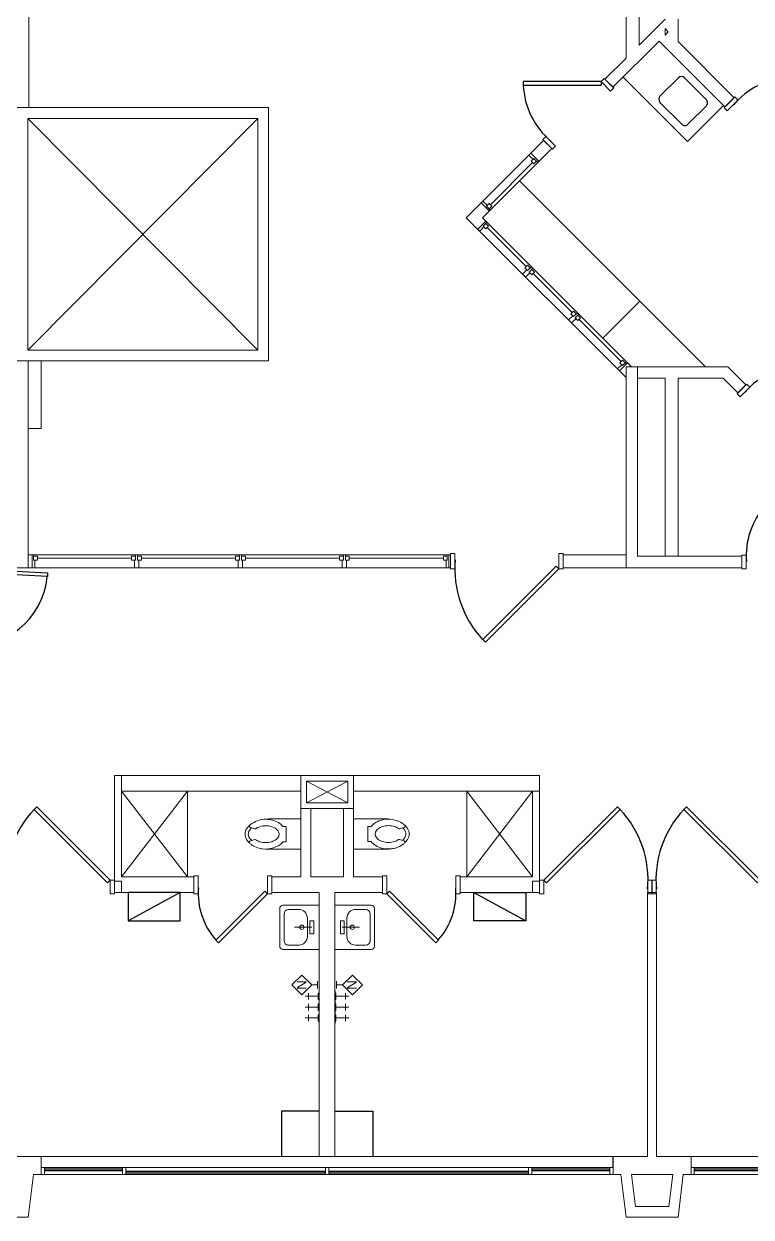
# Model space of a CAD drawing. Header units: inches. Extents: x -3174 to 3292, y 161 to 3697.
# Drawn here: x 882 to 1217, y 2770 to 3321 of the extents above; entities that cross this region are included whole.
import ezdxf

# ---------------------------------------------------------------- set-up
doc = ezdxf.new("R2010")
doc.units = ezdxf.units.IN
doc.header["$LTSCALE"] = 96
doc.header["$MEASUREMENT"] = 0
doc.layers.get('0').update_dxf_attribs({"linetype": 'CONTINUOUS'})
for name, color, linetype, lineweight in [('A-ANNO-NOTE', 2, 'CONTINUOUS', 18), ('A-DETL', 5, 'CONTINUOUS', 18), ('A-DETL-GENF', 3, 'CONTINUOUS', 18), ('A-GENM', 6, 'CONTINUOUS', 18), ('A-GLAZ-CWMG', 3, 'CONTINUOUS', 18), ('A-GLAZ-FRAM', 6, 'CONTINUOUS', 30), ('A-GLAZ-GLAS', 6, 'CONTINUOUS', 30), ('I-WALL', 2, 'CONTINUOUS', 18), ('P-SANR-FIXT', 6, 'CONTINUOUS', 18)]:
    doc.layers.add(name, color=color, linetype=linetype, lineweight=lineweight)
for name, color, linetype in [('A-DOOR', 2, 'CONTINUOUS'), ('A-FLOR-CASE', 3, 'CONTINUOUS'), ('A-GLAZ', 2, 'CONTINUOUS')]:
    doc.layers.add(name, color=color, linetype=linetype)
doc.styles.add('Arial_1', font='arial.ttf', dxfattribs={"height": 4.425898})

# ---------------------------------------------------------------- blocks, each defined once
blk = doc.blocks.new('generic door-single - 48_ x 84_-3285713-258679-fp05')
at = {"layer": 'A-DETL-GENF', "color": 253}
for p, q in [((-29.25, -5.69), (-29.25, 0.56)), ((-29.25, 0.56), (-27.25, 0.56)), ((-27.25, 0.56), (-27.25, -5.69)), ((20.75, -5.69), (20.75, 0.56)), ((20.75, 0.56), (22.75, 0.56)), ((22.75, 0.56), (22.75, -5.69)), ((-27.25, -5.69), (-29.25, -5.69)), ((22.75, -5.69), (20.75, -5.69))]:
    blk.add_line(p, q, dxfattribs=at)
at = {"layer": 'A-DOOR', "color": 253}
for p, q in [((-13.19, 34.5), (-14.43, 33.27)), ((-14.43, 33.27), (19.51, -0.67)), ((20.75, 0.56), (-13.19, 34.5)), ((20.75, 0.56), (19.51, -0.67))]:
    blk.add_line(p, q, dxfattribs=at)
blk.add_arc((20.75, 0.56), 48.05, 137.0874, 185, dxfattribs=at)
blk = doc.blocks.new('generic door-single - 36_ x 84_-3609838-258679-fp05')
at = {"layer": 'A-DETL-GENF', "color": 253}
for p, q in [((-21.25, 5.69), (-23.25, 5.69)), ((-23.25, 5.69), (-23.25, -0.56)), ((-21.25, -0.56), (-21.25, 5.69)), ((16.75, 5.69), (14.75, 5.69)), ((14.75, 5.69), (14.75, -0.56)), ((16.75, -0.56), (16.75, 5.69)), ((-23.25, -0.56), (-21.25, -0.56)), ((14.75, -0.56), (16.75, -0.56))]:
    blk.add_line(p, q, dxfattribs=at)
at = {"layer": 'A-DOOR', "color": 253}
for p, q in [((14.75, -0.56), (14.66, -2.31)), ((50.61, -4.19), (14.66, -2.31)), ((14.75, -0.56), (50.7, -2.45)), ((50.7, -2.45), (50.61, -4.19))]:
    blk.add_line(p, q, dxfattribs=at)
blk.add_arc((14.75, -0.56), 36, 175, 354.2137, dxfattribs=at)
blk = doc.blocks.new('generic door-single - 48_ x 84_-1536796-258679-fp05')
at = {"layer": 'A-DETL-GENF', "color": 253}
for p, q in [((-27.25, 6.06), (-29.25, 6.06)), ((-29.25, 6.06), (-29.25, -0.94)), ((-27.25, -0.94), (-27.25, 6.06)), ((22.75, 6.06), (20.75, 6.06)), ((20.75, 6.06), (20.75, -0.94)), ((22.75, -0.94), (22.75, 6.06)), ((-29.25, -0.94), (-27.25, -0.94)), ((20.75, -0.94), (22.75, -0.94))]:
    blk.add_line(p, q, dxfattribs=at)
at = {"layer": 'A-DOOR', "color": 253}
for p, q in [((-14.43, -33.64), (19.51, 0.3)), ((20.75, -0.94), (19.51, 0.3)), ((20.75, -0.94), (-13.19, -34.88)), ((-13.19, -34.88), (-14.43, -33.64))]:
    blk.add_line(p, q, dxfattribs=at)
blk.add_arc((20.75, -0.94), 48.05, 175, 222.9126, dxfattribs=at)
blk = doc.blocks.new('generic door-single - 36_ x 84_-1548897-258679-fp05')
at = {"layer": 'A-DETL-GENF', "color": 253}
for p, q in [((-23.25, -5.69), (-23.25, 0.56)), ((-23.25, 0.56), (-21.25, 0.56)), ((-21.25, 0.56), (-21.25, -5.69)), ((14.75, -5.69), (14.75, 0.56)), ((14.75, 0.56), (16.75, 0.56)), ((16.75, 0.56), (16.75, -5.69)), ((-21.25, -5.69), (-23.25, -5.69)), ((16.75, -5.69), (14.75, -5.69))]:
    blk.add_line(p, q, dxfattribs=at)
at = {"layer": 'A-DOOR', "color": 253}
for p, q in [((-10.71, 26.02), (-11.94, 24.78)), ((-11.94, 24.78), (13.51, -0.67)), ((14.75, 0.56), (-10.71, 26.02)), ((14.75, 0.56), (13.51, -0.67))]:
    blk.add_line(p, q, dxfattribs=at)
blk.add_arc((14.75, 0.56), 36, 137.7863, 185, dxfattribs=at)
blk = doc.blocks.new('generic door-single - 36_ x 84_-905272-258679-fp05')
at = {"layer": 'A-DETL-GENF', "color": 253}
for p, q in [((-23.25, -6.06), (-23.25, 0.94)), ((-23.25, 0.94), (-21.25, 0.94)), ((-21.25, 0.94), (-21.25, -6.06)), ((14.75, -6.06), (14.75, 0.94)), ((14.75, 0.94), (16.75, 0.94)), ((16.75, 0.94), (16.75, -6.06)), ((-21.25, -6.06), (-23.25, -6.06)), ((16.75, -6.06), (14.75, -6.06))]:
    blk.add_line(p, q, dxfattribs=at)
at = {"layer": 'A-DOOR', "color": 253}
for p, q in [((-10.71, 26.39), (-11.94, 25.16)), ((-11.94, 25.16), (13.51, -0.3)), ((14.75, 0.94), (-10.71, 26.39)), ((14.75, 0.94), (13.51, -0.3))]:
    blk.add_line(p, q, dxfattribs=at)
blk.add_arc((14.75, 0.94), 36, 137.7863, 185, dxfattribs=at)
blk = doc.blocks.new('lab-case-counter-straight - 24_D x 34_H-778061-258679-fp05')
at = {"layer": 'A-FLOR-CASE', "color": 253}
for p, q in [((-3.51, -17.98), (-3.51, 5.52)), ((-25.21, 1.81), (-10.92, 1.81)), ((-27.21, -12.19), (-27.21, -0.19)), ((-8.92, -0.19), (-8.92, -12.19)), ((-10.92, -14.19), (-25.21, -14.19)), ((-45.51, -17.98), (-21.51, -17.98)), ((-27.51, -17.98), (-3.51, -17.98)), ((-21.51, -17.98), (-27.51, -17.98))]:
    blk.add_line(p, q, dxfattribs=at)
for centre, start, end in [((-25.21, -0.19), 90, 180), ((-10.92, -0.19), 360, 90), ((-25.21, -12.19), 180, 270), ((-10.92, -12.19), 270, 0)]:
    blk.add_arc(centre, 2, start, end, dxfattribs=at)
blk = doc.blocks.new('Eg_counter_2D - counter-778198-258679-fp05')
at = {"layer": 'A-GENM', "color": 253}
for p, q in [((0, 0), (-78.69, 0)), ((0, -24.14), (0, 0))]:
    blk.add_line(p, q, dxfattribs=at)
blk = doc.blocks.new('Instance - Fixed - 24_ x 48_-780778-258679-fp05')
at = {"layer": 'A-GLAZ-FRAM', "color": 253, "lineweight": 18}
for p, q in [((-25.75, 3), (-25, 3)), ((-25, 0.5), (-25, 3)), ((-25, 2.25), (-25, 0.5)), ((-25, 2.25), (-23.25, 2.25)), ((-25, 0.5), (-23.25, 0.5)), ((-25, 0.5), (-24.5, 0.5)), ((-24.5, -3), (-24.5, 0.5)), ((-23.25, 2.25), (-23.25, 0.5)), ((20.25, 2.25), (20.25, 0.5)), ((22, 2.25), (20.25, 2.25)), ((22, 0.5), (20.25, 0.5)), ((21.5, 0.5), (22, 0.5)), ((21.5, 0.5), (21.5, -3)), ((22, 0.5), (22, 3)), ((22.75, 3), (22, 3)), ((22, 2.25), (22, 0.5)), ((-24.5, -3), (-25.75, -3)), ((21.5, -3), (22.75, -3))]:
    blk.add_line(p, q, dxfattribs=at)
at = {"layer": 'A-GLAZ-GLAS', "color": 253, "lineweight": 18}
blk.add_line((-23.25, 1.375), (20.25, 1.375), dxfattribs=at)
blk = doc.blocks.new('Instance - Fixed - 24_ x 48_-780860-258679-fp05')
at = {"layer": 'A-GLAZ-FRAM', "color": 253, "lineweight": 18}
for p, q in [((-17.74, 2.62), (-16.99, 2.62)), ((-16.99, 0.13), (-16.99, 2.62)), ((-16.99, 1.87), (-16.99, 0.13)), ((-16.99, 1.87), (-15.24, 1.87)), ((-16.99, 0.13), (-15.24, 0.13)), ((-16.99, 0.13), (-16.49, 0.13)), ((-16.49, -2.63), (-16.49, 0.13)), ((-15.24, 1.87), (-15.24, 0.13)), ((12.24, 1.87), (12.24, 0.13)), ((13.99, 1.87), (12.24, 1.87)), ((13.99, 0.13), (12.24, 0.13)), ((13.49, 0.13), (13.99, 0.13)), ((13.49, 0.13), (13.49, -2.63)), ((13.99, 0.13), (13.99, 2.62)), ((14.74, 2.62), (13.99, 2.62)), ((13.99, 1.87), (13.99, 0.13)), ((-16.49, -2.63), (-17.74, -2.63)), ((13.49, -2.63), (14.74, -2.63))]:
    blk.add_line(p, q, dxfattribs=at)
at = {"layer": 'A-GLAZ-GLAS', "color": 253, "lineweight": 18}
blk.add_line((-15.24, 1), (12.24, 1), dxfattribs=at)
blk = doc.blocks.new('Instance - Fixed - 24_ x 48_-780991-258679-fp05')
at = {"layer": 'A-GLAZ-FRAM', "color": 253, "lineweight": 18}
for p, q in [((-16.76, 2.62), (-16.01, 2.62)), ((-16.01, 0.13), (-16.01, 2.62)), ((-16.01, 1.87), (-16.01, 0.13)), ((-16.01, 1.87), (-14.26, 1.87)), ((-16.01, 0.13), (-14.26, 0.13)), ((-16.01, 0.13), (-15.51, 0.13)), ((-15.51, -2.63), (-15.51, 0.13)), ((-14.26, 1.87), (-14.26, 0.13)), ((11.26, 1.87), (11.26, 0.13)), ((13.01, 1.87), (11.26, 1.87)), ((13.01, 0.13), (11.26, 0.13)), ((12.51, 0.13), (13.01, 0.13)), ((12.51, 0.13), (12.51, -2.63)), ((13.01, 0.13), (13.01, 2.62)), ((13.76, 2.62), (13.01, 2.62)), ((13.01, 1.87), (13.01, 0.13)), ((-15.51, -2.63), (-16.76, -2.63)), ((12.51, -2.63), (13.76, -2.63))]:
    blk.add_line(p, q, dxfattribs=at)
at = {"layer": 'A-GLAZ-GLAS', "color": 253, "lineweight": 18}
blk.add_line((-14.26, 1), (11.26, 1), dxfattribs=at)
blk = doc.blocks.new('Instance - Fixed - 24_ x 48_-781061-258679-fp05')
at = {"layer": 'A-GLAZ-FRAM', "color": 253, "lineweight": 18}
for p, q in [((-17.77, 2.62), (-17.02, 2.62)), ((-17.02, 0.13), (-17.02, 2.62)), ((-17.02, 1.87), (-17.02, 0.13)), ((-17.02, 1.87), (-15.27, 1.87)), ((-17.02, 0.13), (-15.27, 0.13)), ((-17.02, 0.13), (-16.52, 0.13)), ((-16.52, -2.63), (-16.52, 0.13)), ((-15.27, 1.87), (-15.27, 0.13)), ((12.27, 1.87), (12.27, 0.13)), ((14.02, 1.87), (12.27, 1.87)), ((14.02, 0.13), (12.27, 0.13)), ((13.52, 0.13), (14.02, 0.13)), ((13.52, 0.13), (13.52, -2.63)), ((14.02, 0.13), (14.02, 2.62)), ((14.77, 2.62), (14.02, 2.62)), ((14.02, 1.87), (14.02, 0.13)), ((-16.52, -2.63), (-17.77, -2.63)), ((13.52, -2.63), (14.77, -2.63))]:
    blk.add_line(p, q, dxfattribs=at)
at = {"layer": 'A-GLAZ-GLAS', "color": 253, "lineweight": 18}
blk.add_line((-15.27, 1), (12.27, 1), dxfattribs=at)
blk = doc.blocks.new('generic door-single - 32_ x 84_-1536664-258679-fp05')
at = {"layer": 'A-DETL-GENF', "color": 253}
for p, q in [((-19.25, 6.69), (-21.25, 6.69)), ((-21.25, 6.69), (-21.25, -1.56)), ((-19.25, -1.56), (-19.25, 6.69)), ((14.75, 6.69), (12.75, 6.69)), ((12.75, 6.69), (12.75, -1.56)), ((14.75, -1.56), (14.75, 6.69)), ((-21.25, -1.56), (-19.25, -1.56)), ((12.75, -1.56), (14.75, -1.56))]:
    blk.add_line(p, q, dxfattribs=at)
at = {"layer": 'A-DOOR', "color": 253}
for p, q in [((-11.11, -22.95), (11.51, -0.33)), ((12.75, -1.56), (-9.88, -24.19)), ((12.75, -1.56), (11.51, -0.33)), ((-9.88, -24.19), (-11.11, -22.95))]:
    blk.add_line(p, q, dxfattribs=at)
blk.add_arc((12.75, -1.56), 31.98, 175, 221.8636, dxfattribs=at)
blk = doc.blocks.new('Eg_toilet_2D - Eg_toilet_2D-3266673-258679-fp05')
at = {"layer": 'P-SANR-FIXT', "color": 253}
for p, q in [((16.5, 7), (0, 7)), ((8.26, 3.55), (6.71, 3.55)), ((6.71, 3.55), (6.71, -3.45)), ((21.3, 2.52), (23.5, 3.25)), ((6.71, -3.45), (8.26, -3.45)), ((23.53, -3.16), (21.3, -2.42)), ((0, -7), (14.87, -7))]:
    blk.add_line(p, q, dxfattribs=at)
for centre, radius, start, end in [((15.38, -2.75), 9.56, 107.1414, 126.6723), ((16.21, -5.44), 12.38, 83.4141, 107.1414), ((16.21, -5.44), 12.38, 72.8584, 83.4141), ((17.04, -2.75), 9.56, 53.3154, 72.8584), ((14.11, -1.04), 7.43, 126.6723, 141.8648), ((12.84, 0.05), 2.76, 143.419, 216.581), ((14.11, -1.04), 4.43, 126.6724, 141.8648), ((15.38, -2.75), 6.56, 107.1414, 126.6724), ((16.21, -5.44), 9.38, 90, 107.1414), ((16.21, -5.44), 9.38, 72.8586, 90), ((17.04, -2.75), 6.56, 54.4829, 72.8586), ((21.14, 3), 0.5, 234.4829, 288.2438), ((18.14, -1.93), 6.68, 32.7617, 47.2435), ((18.32, -1.04), 7.43, 43.4258, 53.3119), ((23.35, 3.73), 0.5, 288.2438, 43.4259), ((18.14, -1.93), 8.18, 32.7615, 46.6903), ((21.13, 0), 3.12, 360, 32.7617), ((21.13, 0), 3.12, 327.2384, 0), ((21.13, 0), 4.62, 360, 32.7615), ((21.13, 0), 4.62, 327.2383, 0), ((14.11, 1.14), 7.43, 218.1352, 233.3278), ((15.38, 2.85), 9.56, 233.3278, 252.8585), ((14.11, 1.14), 4.43, 218.1352, 233.3276), ((15.38, 2.85), 6.56, 233.3276, 252.8586), ((16.21, 5.54), 9.38, 252.8586, 270), ((16.21, 5.54), 9.38, 270, 287.1414), ((17.04, 2.85), 6.56, 287.1414, 305.5171), ((16.17, 4.99), 11.82, 284.9288, 302.7683), ((21.14, -2.9), 0.5, 71.7562, 125.5171), ((18.14, 1.93), 8.18, 302.7683, 327.2383), ((18.14, 1.93), 6.68, 313.6858, 327.2384), ((23.37, -3.63), 0.5, 314.3279, 71.7562), ((16.21, 5.54), 12.38, 252.8585, 278.2651), ((14.87, 9.84), 16.84, 270, 284.9288)]:
    blk.add_arc(centre, radius, start, end, dxfattribs=at)
blk = doc.blocks.new('Eg_shower_2D - Eg_shower_2D-1508660-258679-fp05')
at = {"layer": 'P-SANR-FIXT', "color": 253}
for p, q in [((-16, 20.32), (14.38, -19.31)), ((14.38, 20.32), (-16, -19.31)), ((14.38, -19.31), (14.38, 20.32))]:
    blk.add_line(p, q, dxfattribs=at)
blk = doc.blocks.new('generic door-single - 48_ x 84_-3285723-258679-fp05')
at = {"layer": 'A-DETL-GENF', "color": 253}
for p, q in [((-27.25, 5.69), (-29.25, 5.69)), ((-29.25, 5.69), (-29.25, -0.56)), ((-27.25, -0.56), (-27.25, 5.69)), ((22.75, 5.69), (20.75, 5.69)), ((20.75, 5.69), (20.75, -0.56)), ((22.75, -0.56), (22.75, 5.69)), ((-29.25, -0.56), (-27.25, -0.56)), ((20.75, -0.56), (22.75, -0.56))]:
    blk.add_line(p, q, dxfattribs=at)
at = {"layer": 'A-DOOR', "color": 253}
for p, q in [((-14.43, -33.27), (19.51, 0.67)), ((20.75, -0.56), (19.51, 0.67)), ((20.75, -0.56), (-13.19, -34.5)), ((-13.19, -34.5), (-14.43, -33.27))]:
    blk.add_line(p, q, dxfattribs=at)
blk.add_arc((20.75, -0.56), 48.05, 175, 222.9126, dxfattribs=at)
blk = doc.blocks.new('Eg_toilet_2D - Eg_toilet_2D-690829-258679-fp05')
at = {"layer": 'P-SANR-FIXT', "color": 253}
for p, q in [((0, 7), (14.87, 7)), ((6.71, 3.45), (8.26, 3.45)), ((6.71, -3.55), (6.71, 3.45)), ((23.53, 3.16), (21.3, 2.42)), ((8.26, -3.55), (6.71, -3.55)), ((21.3, -2.52), (23.5, -3.25)), ((16.5, -7), (0, -7))]:
    blk.add_line(p, q, dxfattribs=at)
for centre, radius, start, end in [((15.38, -2.85), 9.56, 107.1415, 126.6722), ((16.21, -5.54), 12.38, 81.7349, 107.1415), ((14.87, -9.84), 16.84, 75.0712, 90), ((16.17, -4.99), 11.82, 57.2317, 75.0712), ((14.11, -1.14), 7.43, 126.6722, 141.8648), ((12.84, -0.05), 2.76, 143.419, 216.581), ((14.11, -1.14), 4.43, 126.6724, 141.8648), ((15.38, -2.85), 6.56, 107.1414, 126.6724), ((16.21, -5.54), 9.38, 90, 107.1414), ((16.21, -5.54), 9.38, 72.8586, 90), ((17.04, -2.85), 6.56, 54.4829, 72.8586), ((21.14, 2.9), 0.5, 234.4829, 288.2438), ((18.14, -1.93), 8.18, 32.7617, 57.2317), ((18.14, -1.93), 6.68, 32.7616, 46.3142), ((23.37, 3.63), 0.5, 288.2438, 45.6721), ((21.13, 0), 3.12, 360, 32.7616), ((21.13, 0), 4.62, 360, 32.7617), ((21.13, 0), 4.62, 327.2385, 0), ((14.11, 1.04), 7.43, 218.1352, 233.3277), ((15.38, 2.75), 9.56, 233.3277, 252.8586), ((14.11, 1.04), 4.43, 218.1352, 233.3276), ((15.38, 2.75), 6.56, 233.3276, 252.8586), ((16.21, 5.44), 9.38, 252.8586, 270), ((16.21, 5.44), 9.38, 270, 287.1414), ((17.04, 2.75), 6.56, 287.1414, 305.5171), ((17.04, 2.75), 9.56, 287.1416, 306.6846), ((21.14, -3), 0.5, 71.7562, 125.5171), ((18.14, 1.93), 6.68, 312.7565, 327.2383), ((18.32, 1.04), 7.43, 306.6881, 316.5742), ((23.35, -3.73), 0.5, 316.5741, 71.7562), ((21.13, 0), 3.12, 327.2383, 0), ((18.14, 1.93), 8.18, 313.3097, 327.2385), ((16.21, 5.44), 12.38, 252.8586, 276.5859), ((16.21, 5.44), 12.38, 276.5859, 287.1416)]:
    blk.add_arc(centre, radius, start, end, dxfattribs=at)
blk = doc.blocks.new('Eg_shower_2D - Eg_shower_2D-1508689-258679-fp05')
at = {"layer": 'P-SANR-FIXT', "color": 253}
for p, q in [((-16, -20.32), (14.38, 19.31)), ((14.38, -20.32), (-16, 19.31)), ((14.38, 19.31), (14.38, -20.32))]:
    blk.add_line(p, q, dxfattribs=at)
blk = doc.blocks.new('generic door-single - 32_ x 84_-1536800-258679-fp05')
at = {"layer": 'A-DETL-GENF', "color": 253}
for p, q in [((-21.25, -6.69), (-21.25, 1.56)), ((-21.25, 1.56), (-19.25, 1.56)), ((-19.25, 1.56), (-19.25, -6.69)), ((12.75, -6.69), (12.75, 1.56)), ((12.75, 1.56), (14.75, 1.56)), ((14.75, 1.56), (14.75, -6.69)), ((-19.25, -6.69), (-21.25, -6.69)), ((14.75, -6.69), (12.75, -6.69))]:
    blk.add_line(p, q, dxfattribs=at)
at = {"layer": 'A-DOOR', "color": 253}
for p, q in [((-9.88, 24.19), (-11.11, 22.95)), ((-11.11, 22.95), (11.51, 0.33)), ((12.75, 1.56), (-9.88, 24.19)), ((12.75, 1.56), (11.51, 0.33))]:
    blk.add_line(p, q, dxfattribs=at)
blk.add_arc((12.75, 1.56), 31.98, 138.1364, 185, dxfattribs=at)
blk = doc.blocks.new('plumb-sink-wall hung - ADA - Standard depth-387426-258679-fp05')
at = {"layer": 'P-SANR-FIXT', "color": 253}
for p, q in [((-10.25, 12.75), (-10.25, -4)), ((-10.25, 12.75), (-10.25, 11.75)), ((10.25, -4), (10.25, 12.75)), ((10.25, 11.75), (10.25, 12.75)), ((-4.25, 7.25), (4.25, 7.25)), ((-3, 8.43), (-3, 10.24)), ((-3, 10.24), (3, 10.24)), ((3, 8.43), (-3, 8.43)), ((0, 9.37), (0, 1.37)), ((3, 10.24), (3, 8.43)), ((-8.25, 3.25), (-8.25, -1.5)), ((8.25, 3.25), (8.25, -1.69)), ((-8.75, -5.5), (8.75, -5.5)), ((-6.25, -3.5), (6.44, -3.5))]:
    blk.add_line(p, q, dxfattribs=at)
blk.add_circle((0, 4.75), 1, dxfattribs=at)
for centre, radius, start, end in [((-4.25, 3.25), 4, 90, 180), ((4.25, 3.25), 4, 360, 90), ((-8.75, -4), 1.5, 180, 270), ((-6.25, -1.5), 2, 180, 270), ((6.25, -1.5), 2, 270, 360), ((8.75, -4), 1.5, 270, 360)]:
    blk.add_arc(centre, radius, start, end, dxfattribs=at)
blk = doc.blocks.new('plumb-sink-wall hung - ADA - Standard depth-1244821-258679-fp05')
at = {"layer": 'P-SANR-FIXT', "color": 253}
for p, q in [((-10.25, -12.75), (-10.25, 4)), ((-8.75, 5.5), (8.75, 5.5)), ((-8.25, -3.25), (-8.25, 1.5)), ((-6.25, 3.5), (6.44, 3.5)), ((8.25, -3.25), (8.25, 1.69)), ((10.25, 4), (10.25, -12.75)), ((0, -9.37), (0, -1.37)), ((-4.25, -7.25), (4.25, -7.25)), ((3, -8.43), (-3, -8.43)), ((-3, -8.43), (-3, -10.24)), ((-3, -10.24), (3, -10.24)), ((3, -10.24), (3, -8.43)), ((-10.25, -12.75), (-10.25, -11.75)), ((10.25, -11.75), (10.25, -12.75))]:
    blk.add_line(p, q, dxfattribs=at)
blk.add_circle((0, -4.75), 1, dxfattribs=at)
for centre, radius, start, end in [((-8.75, 4), 1.5, 90, 180), ((-6.25, 1.5), 2, 90, 180), ((6.25, 1.5), 2, 0, 90), ((8.75, 4), 1.5, 0, 90), ((-4.25, -3.25), 4, 180, 270), ((4.25, -3.25), 4, 270, 0)]:
    blk.add_arc(centre, radius, start, end, dxfattribs=at)
blk = doc.blocks.new('cw-wall-cabinet-doors-one-shelf-w2102 - 24x13x72-1766822-258679-fp05')
at = {"layer": 'A-FLOR-CASE', "color": 253}
for p, q in [((-23.26, 0), (0.74, -13)), ((-23.26, -13), (-23.26, 0)), ((-23.26, 0), (0.74, 0)), ((0.74, 0), (0.74, -13)), ((0.74, -13), (-23.26, -13))]:
    blk.add_line(p, q, dxfattribs=at)
blk = doc.blocks.new('cw-wall-cabinet-doors-one-shelf-w2102 - 24x13x72-4283182-258679-fp05')
at = {"layer": 'A-FLOR-CASE', "color": 253}
for p, q in [((-23.26, 0), (0.74, 13)), ((0.74, 13), (-23.26, 13)), ((-23.26, 13), (-23.26, 0)), ((0.74, 0), (0.74, 13)), ((-23.26, 0), (0.74, 0))]:
    blk.add_line(p, q, dxfattribs=at)
blk = doc.blocks.new('Headwall Outlet - Med Vaccum_Mark - V-1187350-258679-fp05')
at = {"layer": 'A-GENM', "color": 253}
for p, q in [((-2.5, 0), (2.5, 0)), ((-2.5, 0), (-2.5, -0.11)), ((-0.97, -0.11), (-2.5, -0.11)), ((-1.5, -0.11), (-1.5, -0.43)), ((-1.37, -0.43), (-1.5, -0.43)), ((-1.5, -0.43), (-1.5, -0.43)), ((-1.5, -4.93), (1.5, -4.93)), ((1.38, -0.43), (-1.37, -0.43)), ((-0.97, -0.11), (-0.01, -0.11)), ((-0.97, -0.11), (-0.97, -0.21)), ((-0.01, -0.21), (-0.97, -0.21)), ((-0.01, -0.11), (0.93, -0.11)), ((-0.01, -0.11), (-0.01, -0.21)), ((0.93, -0.21), (-0.01, -0.21)), ((0, -0.43), (0, -6.43)), ((0.93, -0.21), (0.93, -0.11)), ((2.5, -0.11), (0.93, -0.11)), ((1.5, -0.43), (1.38, -0.43)), ((1.5, -0.43), (1.5, -0.11)), ((1.5, -0.43), (1.5, -0.43)), ((2.5, 0), (2.5, -0.11))]:
    blk.add_line(p, q, dxfattribs=at)
blk = doc.blocks.new('Headwall Outlet - Med Air_Mark - A-1187348-258679-fp05')
at = {"layer": 'A-GENM', "color": 253}
for p, q in [((-2.5, 0), (2.5, 0)), ((-2.5, 0), (-2.5, -0.11)), ((-0.92, -0.11), (-2.5, -0.11)), ((-1.5, -0.11), (-1.5, -0.43)), ((-1.37, -0.43), (-1.5, -0.43)), ((-1.5, -0.43), (-1.5, -0.43)), ((-1.5, -4.93), (1.5, -4.93)), ((1.38, -0.43), (-1.37, -0.43)), ((-0.92, -0.11), (-0.02, -0.11)), ((-0.92, -0.11), (-0.92, -0.21)), ((-0.02, -0.21), (-0.92, -0.21)), ((-0.02, -0.11), (0.95, -0.11)), ((-0.02, -0.11), (-0.02, -0.21)), ((0.95, -0.21), (-0.02, -0.21)), ((0, -0.43), (0, -6.43)), ((0.95, -0.21), (0.95, -0.11)), ((2.5, -0.11), (0.95, -0.11)), ((1.5, -0.43), (1.38, -0.43)), ((1.5, -0.43), (1.5, -0.11)), ((1.5, -0.43), (1.5, -0.43)), ((2.5, 0), (2.5, -0.11))]:
    blk.add_line(p, q, dxfattribs=at)
blk = doc.blocks.new('Headwall Outlet - Med Oxygen_Mark - O2-1187352-258679-fp05')
at = {"layer": 'A-GENM', "color": 253}
for p, q in [((-2.5, 0), (2.5, 0)), ((-2.5, 0), (-2.5, -0.11)), ((-0.74, -0.11), (-2.5, -0.11)), ((-1.5, -0.11), (-1.5, -0.43)), ((-1.37, -0.43), (-1.5, -0.43)), ((-1.5, -0.43), (-1.5, -0.43)), ((-1.5, -4.93), (1.5, -4.93)), ((1.38, -0.43), (-1.37, -0.43)), ((-0.74, -0.11), (-0.62, -0.11)), ((-0.74, -0.11), (-0.74, -0.21)), ((-0.62, -0.21), (-0.74, -0.21)), ((-0.62, -0.11), (-0.5, -0.11)), ((-0.62, -0.11), (-0.62, -0.21)), ((-0.5, -0.21), (-0.62, -0.21)), ((-0.5, -0.11), (-0.26, -0.11)), ((-0.5, -0.11), (-0.5, -0.21)), ((-0.26, -0.21), (-0.5, -0.21)), ((-0.26, -0.11), (-0.02, -0.11)), ((-0.26, -0.11), (-0.26, -0.21)), ((-0.02, -0.21), (-0.26, -0.21)), ((-0.02, -0.11), (0.47, -0.11)), ((-0.02, -0.11), (-0.02, -0.21)), ((0.47, -0.21), (-0.02, -0.21)), ((0, -0.43), (0, -6.43)), ((0.47, -0.11), (0.71, -0.11)), ((0.47, -0.11), (0.47, -0.21)), ((0.71, -0.21), (0.47, -0.21)), ((0.71, -0.11), (0.95, -0.11)), ((0.71, -0.11), (0.71, -0.21)), ((0.95, -0.21), (0.71, -0.21)), ((0.95, -0.11), (1.07, -0.11)), ((0.95, -0.11), (0.95, -0.21)), ((1.07, -0.21), (0.95, -0.21)), ((1.07, -0.11), (1.19, -0.11)), ((1.07, -0.11), (1.07, -0.21)), ((1.19, -0.21), (1.07, -0.21)), ((1.19, -0.11), (1.19, -0.21)), ((2.5, -0.11), (1.19, -0.11)), ((1.5, -0.43), (1.38, -0.43)), ((1.5, -0.43), (1.5, -0.11)), ((1.5, -0.43), (1.5, -0.43)), ((2.5, 0), (2.5, -0.11))]:
    blk.add_line(p, q, dxfattribs=at)
blk = doc.blocks.new('Headwall Outlet - Med Vaccum_Mark - V-1248747-258679-fp05')
at = {"layer": 'A-GENM', "color": 253}
for p, q in [((0, 0.43), (0, 6.43)), ((-2.5, 0.11), (-0.97, 0.11)), ((-2.5, 0.11), (-2.5, 0)), ((2.5, 0), (-2.5, 0)), ((-1.5, 4.93), (1.5, 4.93)), ((-1.5, 0.43), (-1.5, 0.11)), ((-1.5, 0.43), (-1.5, 0.43)), ((-1.5, 0.43), (-1.37, 0.43)), ((-1.37, 0.43), (1.38, 0.43)), ((-0.97, 0.21), (-0.01, 0.21)), ((-0.97, 0.21), (-0.97, 0.11)), ((-0.01, 0.11), (-0.97, 0.11)), ((-0.01, 0.21), (0.93, 0.21)), ((-0.01, 0.21), (-0.01, 0.11)), ((0.93, 0.11), (-0.01, 0.11)), ((0.93, 0.11), (0.93, 0.21)), ((0.93, 0.11), (2.5, 0.11)), ((1.38, 0.43), (1.5, 0.43)), ((1.5, 0.11), (1.5, 0.43)), ((1.5, 0.43), (1.5, 0.43)), ((2.5, 0.11), (2.5, 0))]:
    blk.add_line(p, q, dxfattribs=at)
blk = doc.blocks.new('Headwall Outlet - Med Air_Mark - A-1248748-258679-fp05')
at = {"layer": 'A-GENM', "color": 253}
for p, q in [((0, 0.43), (0, 6.43)), ((-2.5, 0.11), (-0.92, 0.11)), ((-2.5, 0.11), (-2.5, 0)), ((2.5, 0), (-2.5, 0)), ((-1.5, 4.93), (1.5, 4.93)), ((-1.5, 0.43), (-1.5, 0.11)), ((-1.5, 0.43), (-1.5, 0.43)), ((-1.5, 0.43), (-1.37, 0.43)), ((-1.37, 0.43), (1.38, 0.43)), ((-0.92, 0.21), (-0.02, 0.21)), ((-0.92, 0.21), (-0.92, 0.11)), ((-0.02, 0.11), (-0.92, 0.11)), ((-0.02, 0.21), (0.95, 0.21)), ((-0.02, 0.21), (-0.02, 0.11)), ((0.95, 0.11), (-0.02, 0.11)), ((0.95, 0.11), (0.95, 0.21)), ((0.95, 0.11), (2.5, 0.11)), ((1.38, 0.43), (1.5, 0.43)), ((1.5, 0.11), (1.5, 0.43)), ((1.5, 0.43), (1.5, 0.43)), ((2.5, 0.11), (2.5, 0))]:
    blk.add_line(p, q, dxfattribs=at)
blk = doc.blocks.new('Headwall Outlet - Med Oxygen_Mark - O2-1248749-258679-fp05')
at = {"layer": 'A-GENM', "color": 253}
for p, q in [((0, 0.43), (0, 6.43)), ((-2.5, 0.11), (-0.74, 0.11)), ((-2.5, 0.11), (-2.5, 0)), ((2.5, 0), (-2.5, 0)), ((-1.5, 4.93), (1.5, 4.93)), ((-1.5, 0.43), (-1.5, 0.11)), ((-1.5, 0.43), (-1.5, 0.43)), ((-1.5, 0.43), (-1.37, 0.43)), ((-1.37, 0.43), (1.38, 0.43)), ((-0.74, 0.21), (-0.62, 0.21)), ((-0.74, 0.21), (-0.74, 0.11)), ((-0.62, 0.11), (-0.74, 0.11)), ((-0.62, 0.21), (-0.5, 0.21)), ((-0.62, 0.21), (-0.62, 0.11)), ((-0.5, 0.11), (-0.62, 0.11)), ((-0.5, 0.21), (-0.26, 0.21)), ((-0.5, 0.21), (-0.5, 0.11)), ((-0.26, 0.11), (-0.5, 0.11)), ((-0.26, 0.21), (-0.02, 0.21)), ((-0.26, 0.21), (-0.26, 0.11)), ((-0.02, 0.11), (-0.26, 0.11)), ((-0.02, 0.21), (0.47, 0.21)), ((-0.02, 0.21), (-0.02, 0.11)), ((0.47, 0.11), (-0.02, 0.11)), ((0.47, 0.21), (0.71, 0.21)), ((0.47, 0.21), (0.47, 0.11)), ((0.71, 0.11), (0.47, 0.11)), ((0.71, 0.21), (0.95, 0.21)), ((0.71, 0.21), (0.71, 0.11)), ((0.95, 0.11), (0.71, 0.11)), ((0.95, 0.21), (1.07, 0.21)), ((0.95, 0.21), (0.95, 0.11)), ((1.07, 0.11), (0.95, 0.11)), ((1.07, 0.21), (1.19, 0.21)), ((1.07, 0.21), (1.07, 0.11)), ((1.19, 0.11), (1.07, 0.11)), ((1.19, 0.21), (1.19, 0.11)), ((1.19, 0.11), (2.5, 0.11)), ((1.38, 0.43), (1.5, 0.43)), ((1.5, 0.11), (1.5, 0.43)), ((1.5, 0.43), (1.5, 0.43)), ((2.5, 0.11), (2.5, 0))]:
    blk.add_line(p, q, dxfattribs=at)
blk = doc.blocks.new('System Panel - Summit_Glazed 3-2068433-258679-fp05')
at = {"layer": 'A-GLAZ', "color": 253}
for p, q in [((18, 0.8125), (-18, 0.8125)), ((-18, 0.8125), (-18, 0.1875)), ((-18, 0.1875), (18, 0.1875)), ((18, 0.1875), (18, 0.8125))]:
    blk.add_line(p, q, dxfattribs=at)
blk = doc.blocks.new('System Panel - Summit_Glazed 1-2068434-258679-fp05')
at = {"layer": 'A-GLAZ', "color": 253}
for p, q in [((46.125, -0.1875), (-46.125, -0.1875)), ((-46.125, -0.1875), (-46.125, -0.8125)), ((-46.125, -0.8125), (46.125, -0.8125)), ((46.125, -0.8125), (46.125, -0.1875))]:
    blk.add_line(p, q, dxfattribs=at)
blk = doc.blocks.new('Rectangular Mullion - 1_5_ x 3 3_8_ rectangular-2067598-258679-fp05')
at = {"layer": 'A-GLAZ-CWMG', "color": 253}
for p, q in [((-0.75, 1.6875), (0.75, 1.6875)), ((-0.75, -1.6875), (-0.75, 1.6875)), ((0.75, 1.6875), (0.75, -1.6875)), ((0.75, -1.6875), (-0.75, -1.6875))]:
    blk.add_line(p, q, dxfattribs=at)
blk = doc.blocks.new('Rectangular Mullion - 1_5_ x 3 3_8_ rectangular-2067135-258679-fp05')
at = {"layer": 'A-GLAZ-CWMG', "color": 253}
for p, q in [((-1.5, 1.6875), (0, 1.6875)), ((-1.5, -1.6875), (-1.5, 1.6875)), ((0, 1.6875), (0, -1.6875)), ((0, -1.6875), (-1.5, -1.6875))]:
    blk.add_line(p, q, dxfattribs=at)
blk = doc.blocks.new('Rectangular Mullion - 1_5_ x 3 3_8_ rectangular-2068431-258679-fp05')
at = {"layer": 'A-GLAZ-CWMG', "color": 253}
for p, q in [((502.65, 746.07), (466.65, 746.07)), ((502.65, 742.7), (466.65, 742.7))]:
    blk.add_line(p, q, dxfattribs=at)
blk = doc.blocks.new('Rectangular Mullion - 1_5_ x 3 3_8_ rectangular-2068432-258679-fp05')
at = {"layer": 'A-GLAZ-CWMG', "color": 253}
for p, q in [((690.15, 746.07), (597.9, 746.07)), ((690.15, 742.7), (597.9, 742.7))]:
    blk.add_line(p, q, dxfattribs=at)
blk = doc.blocks.new('Rectangular Mullion - 1_5_ x 3 3_8_ rectangular-2067136-258679-fp05')
at = {"layer": 'A-GLAZ-CWMG', "color": 253}
for p, q in [((0, 1.6875), (-1.5, 1.6875)), ((-1.5, 1.6875), (-1.5, -1.6875)), ((0, -1.6875), (0, 1.6875)), ((-1.5, -1.6875), (0, -1.6875))]:
    blk.add_line(p, q, dxfattribs=at)
blk = doc.blocks.new('cw-base-cabinet-open-no-shelf-w0202 - cw-base-cabinet-open-no-shelf-w0202-2188011-258679-fp05')
at = {"layer": 'A-FLOR-CASE', "color": 253}
for p, q in [((-2.26, 0), (-2.26, -17.5)), ((-2.26, -17.5), (-23.26, -17.5))]:
    blk.add_line(p, q, dxfattribs=at)
blk = doc.blocks.new('cw-base-cabinet-open-no-shelf-w0202 - cw-base-cabinet-open-no-shelf-w0202-2201062-258679-fp05')
at = {"layer": 'A-FLOR-CASE', "color": 253}
for p, q in [((-2.26, 17.5), (-23.26, 17.5)), ((-2.26, 0), (-2.26, 17.5))]:
    blk.add_line(p, q, dxfattribs=at)
blk = doc.blocks.new('generic door-single - 34_ x 84_-3851097-258679-fp05')
at = {"layer": 'A-DETL-GENF', "color": 253}
for p, q in [((-22.25, -5.69), (-22.25, 0.56)), ((-22.25, 0.56), (-20.25, 0.56)), ((-20.25, 0.56), (-20.25, -5.69)), ((13.75, -5.69), (13.75, 0.56)), ((13.75, 0.56), (15.75, 0.56)), ((15.75, 0.56), (15.75, -5.69)), ((-20.25, -5.69), (-22.25, -5.69)), ((15.75, -5.69), (13.75, -5.69))]:
    blk.add_line(p, q, dxfattribs=at)
at = {"layer": 'A-DOOR', "color": 253}
for p, q in [((-10.29, 24.6), (-11.53, 23.37)), ((-11.53, 23.37), (12.51, -0.67)), ((13.75, 0.56), (-10.29, 24.6)), ((13.75, 0.56), (12.51, -0.67))]:
    blk.add_line(p, q, dxfattribs=at)
blk.add_arc((13.75, 0.56), 33.99, 137.951, 185, dxfattribs=at)

msp = doc.modelspace()

# ---------------------------------------------------------------- linework, layer by layer
at = {"color": 253, "lineweight": 18}
for p, q in [((883.37, 3277.49), (989.62, 3170.49)), ((883.37, 3170.49), (989.62, 3277.49))]:
    msp.add_line(p, q, dxfattribs=at)
at = {"layer": 'A-ANNO-NOTE', "color": 8, "lineweight": 13}
for p, q in [((1005.35, 2877.24), (1009.92, 2881.81)), ((1009.92, 2881.81), (1014.49, 2877.24)), ((1017.24, 2875.57), (1017.24, 2879.05)), ((1025.99, 2875.57), (1025.99, 2879.05)), ((1033.31, 2881.81), (1028.74, 2877.24)), ((1037.88, 2877.24), (1033.31, 2881.81)), ((1009.92, 2872.67), (1005.35, 2877.24)), ((1009.92, 2872.67), (1014.49, 2877.24)), ((1014.49, 2877.24), (1017.24, 2877.24)), ((1028.74, 2877.24), (1025.99, 2877.24)), ((1033.31, 2872.67), (1028.74, 2877.24)), ((1033.31, 2872.67), (1037.88, 2877.24))]:
    msp.add_line(p, q, dxfattribs=at)
at = {"layer": 'A-DETL', "color": 253}
for p, q in [((1166.01, 3193.07), (1196.31, 3162.77)), ((1012.12, 2961.37), (1031.12, 2971.37)), ((1012.12, 2971.37), (1031.12, 2961.37))]:
    msp.add_line(p, q, dxfattribs=at)
at = {"layer": 'I-WALL', "color": 253}
for p, q in [((883.87, 3282.49), (883.87, 3393.99)), ((1159.62, 3388.74), (1159.62, 3305.38)), ((1165.62, 3311.38), (1165.62, 3388.74)), ((1177.62, 3323.38), (1165.62, 3311.38)), ((1177.62, 3315.96), (1177.62, 3318.97)), ((1177.62, 3318.97), (1179.12, 3317.47)), ((1183.62, 3312.97), (1183.62, 3323.38)), ((1153.58, 3291.92), (1174.88, 3313.22)), ((1174.88, 3313.22), (1205.29, 3282.82)), ((1179.12, 3317.47), (1177.62, 3315.96)), ((1209.53, 3287.06), (1183.62, 3312.97)), ((1159.62, 3305.38), (1149.87, 3295.64)), ((1149.87, 3295.64), (1153.58, 3291.92)), ((1205.29, 3282.82), (1209.53, 3287.06)), ((878.37, 3282.49), (994.62, 3282.49)), ((994.62, 3165.49), (994.62, 3282.49)), ((883.37, 3277.49), (989.62, 3277.49)), ((883.37, 3170.49), (883.37, 3277.49)), ((989.62, 3277.49), (989.62, 3170.49)), ((1085.88, 3231.64), (1121.58, 3267.35)), ((1125.3, 3263.64), (1093.3, 3231.64)), ((1125.3, 3263.64), (1121.58, 3267.35)), ((1115.66, 3261.43), (1119.37, 3257.72)), ((1096.41, 3234.75), (1092.7, 3238.46)), ((1159.62, 3157.9), (1085.88, 3231.64)), ((1091.18, 3226.34), (1094.89, 3230.05)), ((1093.3, 3231.64), (1162.18, 3162.77)), ((989.62, 3170.49), (883.37, 3170.49)), ((878.37, 3165.49), (994.62, 3165.49)), ((883.62, 3069.99), (883.62, 3165.49)), ((889.62, 3134.24), (889.62, 3165.49)), ((1160.33, 3164.62), (1156.61, 3160.91)), ((1159.62, 3162.77), (1159.62, 3075.99)), ((1206.62, 3162.77), (1159.62, 3162.77)), ((1164.87, 3162.77), (1164.87, 3075.24)), ((1214.98, 3154.4), (1206.62, 3162.77)), ((1164.87, 3157.52), (1177.62, 3157.52)), ((1177.62, 3157.52), (1177.62, 3075.24)), ((1183.62, 3157.52), (1204.44, 3157.52)), ((1183.62, 3075.24), (1183.62, 3157.52)), ((1204.44, 3157.52), (1211.27, 3150.69)), ((1211.27, 3150.69), (1214.98, 3154.4)), ((883.62, 3134.24), (889.62, 3134.24)), ((883.62, 3075.99), (1078.62, 3075.99)), ((885.37, 3069.99), (885.37, 3075.99)), ((1077.87, 3075.99), (1077.87, 3069.99)), ((1078.62, 3069.99), (1078.62, 3075.99)), ((1159.62, 3075.99), (1130.62, 3075.99)), ((1130.62, 3075.99), (1130.62, 3069.99)), ((1159.62, 3069.99), (1159.62, 3075.99)), ((1213.12, 3075.24), (1164.87, 3075.24)), ((1213.12, 3069.99), (1213.12, 3075.24)), ((1078.62, 3069.99), (858.62, 3069.99)), ((1130.62, 3069.99), (1213.12, 3069.99)), ((923.49, 2973.99), (923.49, 2919.87)), ((1119.74, 2973.99), (923.49, 2973.99)), ((926.74, 2973.99), (926.74, 2927.12)), ((1009.49, 2973.99), (1009.49, 2927.12)), ((1012.12, 2971.37), (1031.12, 2971.37)), ((1012.12, 2961.37), (1012.12, 2971.37)), ((1031.12, 2971.37), (1031.12, 2961.37)), ((1033.74, 2973.99), (1033.74, 2927.12)), ((1119.74, 2919.87), (1119.74, 2973.99)), ((926.74, 2966.74), (1009.49, 2966.74)), ((1033.74, 2966.74), (1119.74, 2966.74)), ((1116.49, 2966.74), (1116.49, 2927.12)), ((1031.12, 2961.37), (1012.12, 2961.37)), ((1033.74, 2958.74), (1009.49, 2958.74)), ((1014.12, 2927.12), (1014.12, 2958.74)), ((1029.12, 2958.74), (1029.12, 2927.12)), ((960.12, 2927.12), (926.74, 2927.12)), ((960.12, 2919.87), (960.12, 2927.12)), ((1009.49, 2927.12), (996.12, 2927.12)), ((996.12, 2927.12), (996.12, 2919.87)), ((1029.12, 2927.12), (1014.12, 2927.12)), ((1047.12, 2927.12), (1033.74, 2927.12)), ((1047.12, 2919.87), (1047.12, 2927.12)), ((1116.49, 2927.12), (1083.12, 2927.12)), ((1083.12, 2927.12), (1083.12, 2919.87)), ((926.74, 2925.12), (923.49, 2925.12)), ((926.74, 2919.87), (926.74, 2925.12)), ((1116.49, 2925.12), (1119.74, 2925.12)), ((1116.49, 2919.87), (1116.49, 2925.12)), ((923.49, 2919.87), (960.12, 2919.87)), ((996.12, 2919.87), (1017.99, 2919.87)), ((1017.99, 2919.87), (1017.99, 2874.49)), ((1025.24, 2874.49), (1025.24, 2919.87)), ((1025.24, 2919.87), (1047.12, 2919.87)), ((1083.12, 2919.87), (1119.74, 2919.87)), ((1173.74, 2919.87), (1169.49, 2919.87)), ((1169.49, 2919.87), (1169.49, 2797.99)), ((1173.74, 2797.99), (1173.74, 2919.87)), ((1017.99, 2859.49), (1017.99, 2797.99)), ((1025.24, 2797.99), (1025.24, 2859.49)), ((1169.49, 2797.99), (873.74, 2797.99)), ((889.62, 2789.62), (889.62, 2797.99)), ((1153.6, 2792.99), (1153.6, 2797.99)), ((1153.62, 2797.99), (1153.62, 2789.62)), ((1469.49, 2797.99), (1173.74, 2797.99)), ((1189.62, 2789.62), (1189.62, 2797.99)), ((883.62, 2769.99), (886.07, 2789.62)), ((886.07, 2789.62), (889.62, 2789.62)), ((1153.62, 2789.62), (1157.16, 2789.62)), ((1157.16, 2789.62), (1159.62, 2769.99)), ((1163.92, 2774.87), (1162.08, 2789.62)), ((1162.08, 2789.62), (1181.16, 2789.62)), ((1181.16, 2789.62), (1179.31, 2774.87)), ((1183.62, 2769.99), (1186.07, 2789.62)), ((1186.07, 2789.62), (1189.62, 2789.62)), ((1179.31, 2774.87), (1163.92, 2774.87)), ((859.62, 2769.99), (883.62, 2769.99)), ((1159.62, 2769.99), (1183.62, 2769.99))]:
    msp.add_line(p, q, dxfattribs=at)

# ---------------------------------------------------------------- block references
at = {"layer": 'A-DOOR', "color": 253}
for name, p, rotation in [('generic door-single - 36_ x 84_-1548897-258679-fp05', (1138.07, 3283.75), 44.99999999999996), ('generic door-single - 36_ x 84_-905272-258679-fp05', (1225.66, 3270.31), 314.9999999999998), ('generic door-single - 36_ x 84_-1548897-258679-fp05', (1231.38, 3137.92), 314.9999999999999), ('generic door-single - 48_ x 84_-3285723-258679-fp05', (1142.49, 2925.05), 180), ('generic door-single - 32_ x 84_-1536800-258679-fp05', (1061.87, 2920.93), 180)]:
    msp.add_blockref(name, p, dxfattribs=dict(at, rotation=rotation))
for name, p in [('generic door-single - 34_ x 84_-3851097-258679-fp05', (1235.37, 3075.18)), ('generic door-single - 36_ x 84_-3609838-258679-fp05', (841.87, 3070.05)), ('generic door-single - 48_ x 84_-1536796-258679-fp05', (1107.87, 3070.43)), ('generic door-single - 48_ x 84_-3285713-258679-fp05', (900.74, 2925.05)), ('generic door-single - 48_ x 84_-3285713-258679-fp05', (1200.74, 2925.05)), ('generic door-single - 32_ x 84_-1536664-258679-fp05', (981.37, 2920.93))]:
    msp.add_blockref(name, p, dxfattribs=at)
at = {"layer": 'A-FLOR-CASE', "color": 253}
for name, p, rotation in [('lab-case-counter-straight - 24_D x 34_H-778061-258679-fp05', (1203.16, 3277.14), 314.9999999999996), ('cw-wall-cabinet-doors-one-shelf-w2102 - 24x13x72-4283182-258679-fp05', (930.54, 2919.87), 180), ('cw-base-cabinet-open-no-shelf-w0202 - cw-base-cabinet-open-no-shelf-w0202-2201062-258679-fp05', (1017.99, 2821.25), 90.00000000000105), ('cw-base-cabinet-open-no-shelf-w0202 - cw-base-cabinet-open-no-shelf-w0202-2188011-258679-fp05', (1025.24, 2821.25), 89.99999999999966)]:
    msp.add_blockref(name, p, dxfattribs=dict(at, rotation=rotation))
msp.add_blockref('cw-wall-cabinet-doors-one-shelf-w2102 - 24x13x72-1766822-258679-fp05', (1112.69, 2919.87), dxfattribs=at)
at = {"layer": 'A-GENM', "color": 253}
for name, p, rotation in [('Eg_counter_2D - counter-778198-258679-fp05', (1166.01, 3193.07), 315.0000000000001), ('Headwall Outlet - Med Vaccum_Mark - V-1248747-258679-fp05', (1017.99, 2871.99), 90.00000000000007), ('Headwall Outlet - Med Vaccum_Mark - V-1187350-258679-fp05', (1025.24, 2871.99), 89.9999999999999), ('Headwall Outlet - Med Air_Mark - A-1248748-258679-fp05', (1017.99, 2866.99), 90.00000000000007), ('Headwall Outlet - Med Air_Mark - A-1187348-258679-fp05', (1025.24, 2866.99), 89.9999999999999), ('Headwall Outlet - Med Oxygen_Mark - O2-1248749-258679-fp05', (1017.99, 2861.99), 90.00000000000007), ('Headwall Outlet - Med Oxygen_Mark - O2-1187352-258679-fp05', (1025.24, 2861.99), 89.9999999999999)]:
    msp.add_blockref(name, p, dxfattribs=dict(at, rotation=rotation))
at = {"layer": 'A-GLAZ', "color": 253}
for name, p, rotation in [('Instance - Fixed - 24_ x 48_-780860-258679-fp05', (1104.97, 3247.03), 224.9999999999999), ('Instance - Fixed - 24_ x 48_-780991-258679-fp05', (1104.89, 3216.35), 314.9999999999999), ('Instance - Fixed - 24_ x 48_-780991-258679-fp05', (1126.1, 3195.13), 314.9999999999999), ('Instance - Fixed - 24_ x 48_-781061-258679-fp05', (1148.03, 3173.2), 314.9999999999999)]:
    msp.add_blockref(name, p, dxfattribs=dict(at, rotation=rotation))
for name, p in [('Instance - Fixed - 24_ x 48_-780778-258679-fp05', (911.12, 3072.99)), ('Instance - Fixed - 24_ x 48_-780778-258679-fp05', (959.12, 3072.99)), ('Instance - Fixed - 24_ x 48_-780778-258679-fp05', (1007.12, 3072.99)), ('Instance - Fixed - 24_ x 48_-780778-258679-fp05', (1055.12, 3072.99)), ('System Panel - Summit_Glazed 3-2068433-258679-fp05', (909.12, 2791.3)), ('System Panel - Summit_Glazed 1-2068434-258679-fp05', (974.74, 2791.3)), ('System Panel - Summit_Glazed 1-2068434-258679-fp05', (1068.49, 2791.3)), ('System Panel - Summit_Glazed 3-2068433-258679-fp05', (1134.12, 2791.3)), ('System Panel - Summit_Glazed 3-2068433-258679-fp05', (1209.12, 2791.3))]:
    msp.add_blockref(name, p, dxfattribs=at)
at = {"layer": 'A-GLAZ-CWMG', "color": 253, "rotation": 180}
for p in [(889.62, 2791.3), (1189.62, 2791.3)]:
    msp.add_blockref('Rectangular Mullion - 1_5_ x 3 3_8_ rectangular-2067136-258679-fp05', p, dxfattribs=at)
at = {"layer": 'A-GLAZ-CWMG', "color": 253}
for name, p in [('Rectangular Mullion - 1_5_ x 3 3_8_ rectangular-2068431-258679-fp05', (424.46, 2046.92)), ('Rectangular Mullion - 1_5_ x 3 3_8_ rectangular-2068432-258679-fp05', (330.71, 2046.92)), ('Rectangular Mullion - 1_5_ x 3 3_8_ rectangular-2068432-258679-fp05', (424.46, 2046.92)), ('Rectangular Mullion - 1_5_ x 3 3_8_ rectangular-2068431-258679-fp05', (649.46, 2046.92)), ('Rectangular Mullion - 1_5_ x 3 3_8_ rectangular-2068431-258679-fp05', (724.46, 2046.92))]:
    msp.add_blockref(name, p, dxfattribs=at)
at = {"layer": 'A-GLAZ-CWMG', "color": 253, "extrusion": (0, 0, -1), "rotation": 180}
for name, p in [('Rectangular Mullion - 1_5_ x 3 3_8_ rectangular-2067598-258679-fp05', (-927.87, 2791.3)), ('Rectangular Mullion - 1_5_ x 3 3_8_ rectangular-2067598-258679-fp05', (-1021.62, 2791.3)), ('Rectangular Mullion - 1_5_ x 3 3_8_ rectangular-2067598-258679-fp05', (-1115.37, 2791.3)), ('Rectangular Mullion - 1_5_ x 3 3_8_ rectangular-2067135-258679-fp05', (-1153.62, 2791.3))]:
    msp.add_blockref(name, p, dxfattribs=at)
at = {"layer": 'P-SANR-FIXT', "color": 253}
for name, p in [('Eg_shower_2D - Eg_shower_2D-1508660-258679-fp05', (942.74, 2946.42)), ('Eg_toilet_2D - Eg_toilet_2D-690829-258679-fp05', (1033.74, 2946.99))]:
    msp.add_blockref(name, p, dxfattribs=at)
for name, p, rotation in [('Eg_shower_2D - Eg_shower_2D-1508689-258679-fp05', (1100.49, 2946.42), 180), ('Eg_toilet_2D - Eg_toilet_2D-3266673-258679-fp05', (1009.49, 2946.93), 180), ('plumb-sink-wall hung - ADA - Standard depth-387426-258679-fp05', (1005.24, 2903.87), 270.000000000002), ('plumb-sink-wall hung - ADA - Standard depth-1244821-258679-fp05', (1037.99, 2903.87), 270.0000000000028)]:
    msp.add_blockref(name, p, dxfattribs=dict(at, rotation=rotation))

# ---------------------------------------------------------------- texts
at = {"layer": 'A-ANNO-NOTE', "color": 253, "lineweight": 13, "char_height": 4.43, "width": 5.292, "attachment_point": 2, "rotation": 90, "line_spacing_factor": 0.938532, "style": 'Arial_1'}
for insert in [(1007.64, 2877.24), (1030.82, 2877.24)]:
    msp.add_mtext('N', dxfattribs=dict(at, insert=insert))

doc.saveas('drawing.dxf')
